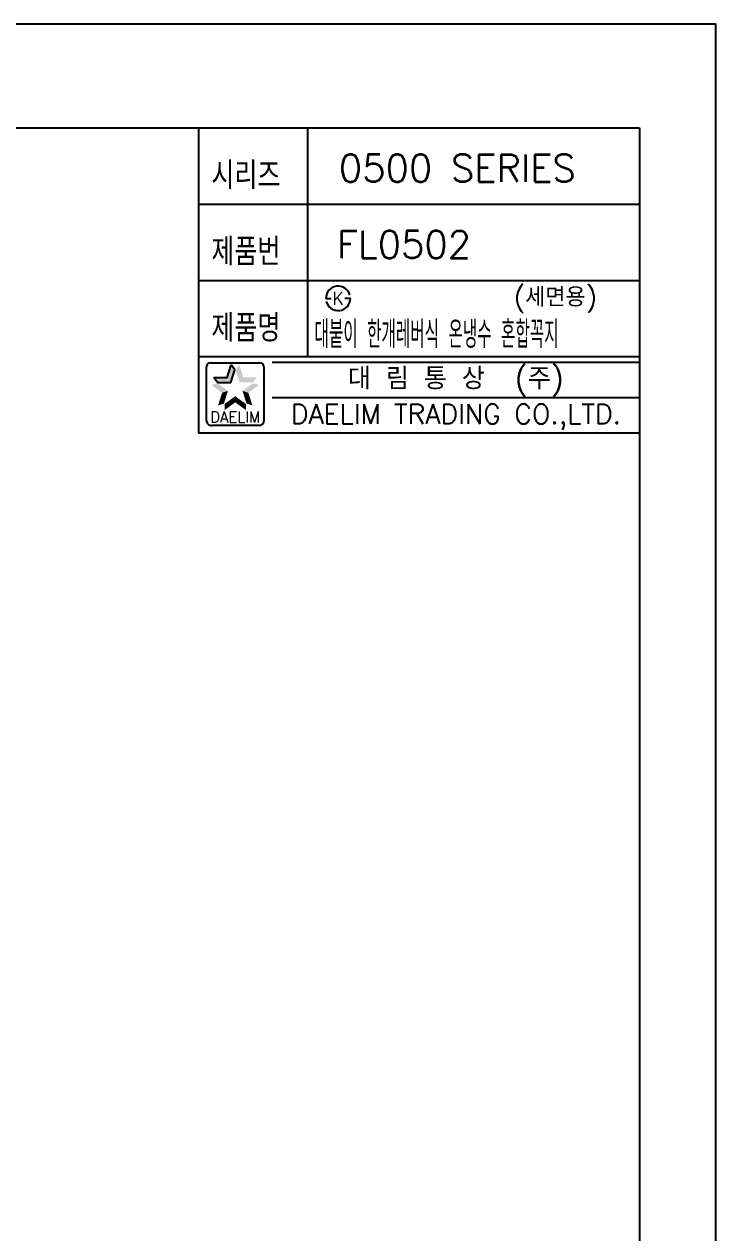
# Model space of a CAD drawing. Extents: x 6748 to 7342, y -141 to 279.
# Drawn here: x 7214.6 to 7341.7, y 57.1 to 278.9 of the extents above; entities that cross this region are included whole.
import ezdxf
from ezdxf.enums import TextEntityAlignment as Align

# ---------------------------------------------------------------- set-up
doc = ezdxf.new("R2010")
doc.units = 0
doc.header["$LTSCALE"] = 7
doc.header["$MEASUREMENT"] = 0
doc.layers.get('0').update_dxf_attribs({"color": 2, "linetype": 'CONTINUOUS'})
doc.layers.add('D', color=2, linetype='CONTINUOUS')
doc.layers.add('TXT', color=5, linetype='CONTINUOUS')
doc.styles.add('GHS', font='ROMANS.shx', dxfattribs={"bigfont": 'GHS.shx'})
doc.styles.add('ROMANS', font='romans', dxfattribs={"bigfont": 'GHS.shx'})

msp = doc.modelspace()

# ---------------------------------------------------------------- linework, layer by layer
at = {"color": 7}
for p, q in [((7246.66, 259.9), (7246.66, 203.9)), ((7266.66, 259.9), (7266.66, 217.9)), ((7246.66, 245.9), (7327.66, 245.9)), ((7246.66, 231.9), (7327.66, 231.9)), ((7246.66, 217.9), (7327.66, 217.9)), ((7246.66, 203.9), (7327.66, 203.9))]:
    msp.add_line(p, q, dxfattribs=at)
at = {"color": 2, "linetype": 'Continuous'}
for p, q in [((7248.14, 206.04), (7248.14, 216.04)), ((7248.89, 216.79), (7257.89, 216.79)), ((7258.64, 216.04), (7258.64, 206.04)), ((7260.16, 216.9), (7327.66, 216.9)), ((7260.16, 210.4), (7327.66, 210.4)), ((7257.89, 205.29), (7249.14, 205.29))]:
    msp.add_line(p, q, dxfattribs=at)
at = {"color": 2}
for p, q in [((7251.9, 214.09), (7252.65, 216.39)), ((7252.57, 213.17), (7253.32, 215.48)), ((7253.32, 215.48), (7252.65, 216.39)), ((7249.48, 214.09), (7251.9, 214.09)), ((7250.14, 213.17), (7249.48, 214.09)), ((7250.14, 213.17), (7252.57, 213.17))]:
    msp.add_line(p, q, dxfattribs=at)
at = {"linetype": 'Continuous'}
msp.add_lwpolyline([(6747.66, -141.1), (7341.66, -141.1), (7341.66, 278.9), (6747.66, 278.9)], close=True, dxfattribs=at)
at = {"color": 2, "linetype": 'Continuous'}
for centre, radius, start, end in [((7248.89, 216.04), 0.75, 90, 180), ((7257.89, 216.04), 0.75, 0, 90), ((7249.01, 206.16), 0.884, 188.1301, 278.1301), ((7257.89, 206.04), 0.75, 270, 0)]:
    msp.add_arc(centre, radius, start, end, dxfattribs=at)
at = {"color": 2}
for points in [[(7251.9, 214.09), (7252.57, 213.17), (7252.65, 216.39), (7253.32, 215.48)], [(7254.13, 216.39), (7253.46, 215.48), (7254.88, 214.09), (7254.21, 213.17)], [(7250.98, 211.26), (7252.06, 211.61), (7249.02, 212.68), (7250.1, 213.03)], [(7249.48, 214.09), (7250.14, 213.17), (7251.9, 214.09), (7252.57, 213.17)], [(7254.88, 214.09), (7254.21, 213.17), (7257.3, 214.09), (7256.64, 213.17)], [(7257.76, 212.68), (7256.68, 213.03), (7255.8, 211.26), (7254.72, 211.61)], [(7250.23, 208.95), (7251.31, 209.3), (7250.98, 211.26), (7252.06, 211.61)], [(7255.8, 211.26), (7254.72, 211.61), (7256.55, 208.95), (7255.47, 209.3)], [(7253.39, 209.51), (7253.39, 210.64), (7251.43, 208.08), (7251.43, 209.21)], [(7255.35, 208.08), (7255.35, 209.21), (7253.39, 209.51), (7253.39, 210.64)]]:
    msp.add_solid(points, dxfattribs=at)
at = {"layer": 'D'}
for p, q in [((7270.04, 228.59), (7270.54, 228.59)), ((7270.54, 228.59), (7271.04, 228.59)), ((7274.04, 228.59), (7273.54, 228.59)), ((7274.54, 228.59), (7274.04, 228.59))]:
    msp.add_line(p, q, dxfattribs=at)
for start, end in [(15, 180), (195, 0)]:
    msp.add_arc((7272.29, 228.59), 2.25, start, end, dxfattribs=at)
at = {"layer": 'TXT', "color": 4}
for p, q in [((6773.66, 259.9), (7327.66, 259.9)), ((7327.66, 259.9), (7327.66, -130.1))]:
    msp.add_line(p, q, dxfattribs=at)

# ---------------------------------------------------------------- texts
at = {"color": 7, "style": 'GHS'}
for s, p in [('0500 SERIES', (7294.17, 252.48)), ('FL0502', (7284.4, 238.48))]:
    msp.add_text(s, height=5, dxfattribs=at).set_placement(p, align=Align.MIDDLE)
at = {"style": 'GHS'}
msp.add_text('(세면용)', height=3.5, dxfattribs=at).set_placement((7304.54, 227.08))
at = {"style": 'GHS', "width": 0.5}
msp.add_text('대붙이 한개레버식 온냉수 혼합꼭지', height=5, dxfattribs=at).set_placement((7267.96, 219.46))
at = {"color": 7, "linetype": 'Continuous'}
for s, height, style, p in [('대 림 통 상  (주)', 4, 'GHS', (7293.92, 213.6)), ('DAELIM TRADING CO.,LTD.', 3.6, 'ROMANS', (7293.92, 206.83))]:
    msp.add_text(s, height=height, dxfattribs=dict(at, style=style)).set_placement(p, align=Align.MIDDLE)
at = {"color": 2, "linetype": 'Continuous', "style": 'ROMANS'}
msp.add_text('DAELIM', height=2, dxfattribs=at).set_placement((7253.39, 205.84), align=Align.CENTER)
at = {"layer": 'D', "style": 'GHS', "width": 0.8}
for s, p in [('시리즈', (7249, 248.63)), ('제품번', (7249, 234.63)), ('제품명', (7249, 220.63))]:
    msp.add_text(s, height=5, dxfattribs=at).set_placement(p)
at = {"layer": 'D', "style": 'GHS'}
msp.add_text('K', height=2.39, dxfattribs=at).set_placement((7272.29, 228.59), align=Align.MIDDLE)

doc.saveas('drawing.dxf')
